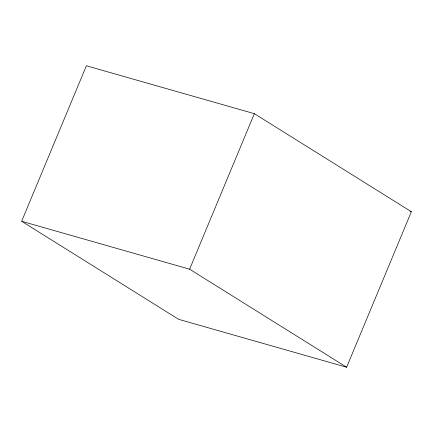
<?xml version="1.0" encoding="UTF-8"?>
<svg xmlns="http://www.w3.org/2000/svg" width="433" height="433" viewBox="0 0 433 433"><rect width="100%" height="100%" fill="white"/><g stroke="black" fill="none" stroke-linecap="round" stroke-linejoin="round"><path stroke-width="0.65" d="M21.65 221.285L86.383 65.773L254.36 113.673L411.35 211.715L346.616 367.227L178.64 319.327L21.65 221.285L189.627 269.185L346.616 367.227M189.627 269.185L254.36 113.673M410.051 211.342L411.35 211.715"/></g></svg>
